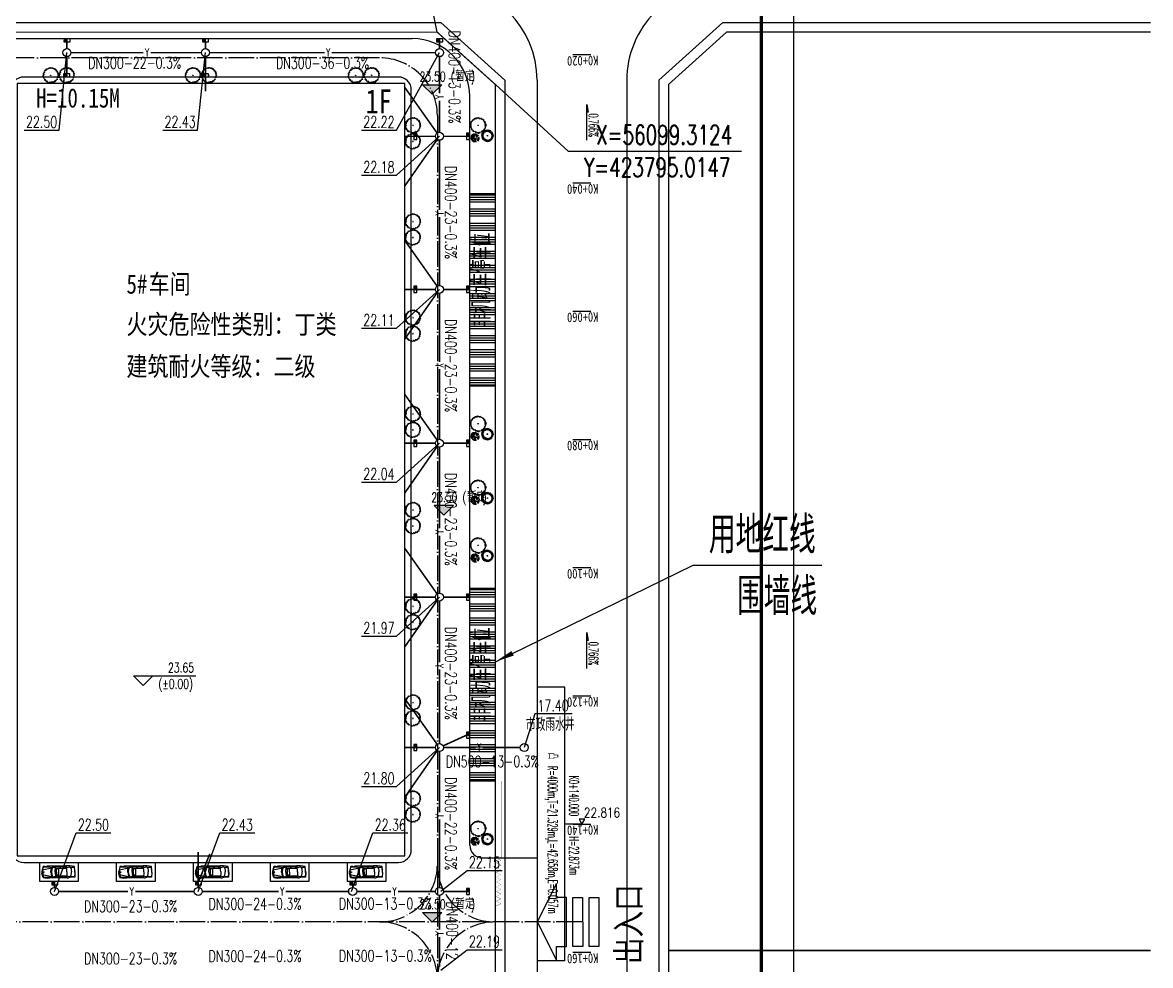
# Model space of a CAD drawing. Header units: millimetres. Extents: x 418304 to 847498, y 48187 to 111456.
# Drawn here: x 423721.2 to 423897.2, y 54937.1 to 55084.1 of the extents above; entities that cross this region are included whole.
import ezdxf

# ---------------------------------------------------------------- set-up
doc = ezdxf.new("R2010")
doc.units = ezdxf.units.MM
doc.header["$LTSCALE"] = 1000
doc.linetypes.add('DASH', pattern=[0.35, 0.25, -0.1])
doc.linetypes.add('DOTE', pattern=[2.42, 2, -0.2, 0.02, -0.2])
for name, color, linetype in [('A绿-1', 82, 'Continuous'), ('DIM_COOR', 3, 'Continuous'), ('DIM_ELEV', 3, 'Continuous'), ('DIM_LEAD', 3, 'Continuous'), ('PIPE-雨水', 4, 'Continuous'), ('PUB_TEXT', 7, 'Continuous'), ('TEXT_雨水', 7, 'Continuous'), ('TK', 4, 'Continuous'), ('TREE', 74, 'Continuous'), ('TWT_TEXT', 7, 'Continuous'), ('TWT_雨水口', 4, 'Continuous'), ('WELL_雨水', 4, 'Continuous'), ('围墙线', 7, 'Continuous'), ('建设布局', 7, 'Continuous'), ('道路', 4, 'Continuous'), ('道路中心线', 1, 'DOTE'), ('道路线', 142, 'Continuous'), ('道路网', 7, 'Continuous'), ('高程设计数据', 7, 'Continuous')]:
    doc.layers.add(name, color=color, linetype=linetype)
doc.styles.add('_TCH_DIM', font='SIMPLEX', dxfattribs={"bigfont": 'GBCBIG'})
doc.styles.add('_TWT_PIPETEXT', font='SIMPLEX', dxfattribs={"width": 0.8, "height": 3.5, "bigfont": 'HZTXT'})
doc.styles.add('HZ', font='rs.shx', dxfattribs={"width": 0.8, "bigfont": 'hztxt.shx'})
doc.styles.add('图框字体', font='', dxfattribs={"width": 0.8})
doc.styles.add('等线体', font='simhei.ttf')
doc.styles.add('黑体', font='simhei.ttf', dxfattribs={"width": 0.8, "height": 3.5})
doc.styles.get('图框字体').set_extended_font_data('NSimSun')
doc.linetypes.add('FENCELINE2', pattern='A,0.25,-0.1,[132,ltypeshp.shx,S=0.1,R=0,X=-0.1,Y=0],-0.1,1', length=1.45)

# ---------------------------------------------------------------- blocks, each defined once
blk = doc.blocks.new('wetrewtewtre')
at = {"layer": '建设布局', "color": 8, "linetype": 'Continuous', "flags": 128}
for points in [[(423897.23, 56107.48), (423831.09, 56107.48), (423822.01, 56099.31), (423822.01, 55964.25), (423897.23, 55964.25)], [(423897.23, 56107.48), (423831.09, 56107.48), (423822.01, 56099.31), (423822.01, 55964.25), (423897.23, 55964.25)], [(423897.23, 55964.25), (423822.01, 55964.25), (423822.01, 55773.77), (423897.23, 55773.77)], [(423897.23, 55964.25), (423822.01, 55964.25), (423822.01, 55773.77), (423897.23, 55773.77)]]:
    blk.add_lwpolyline(points, dxfattribs=at)
at = {"layer": '道路网', "color": 8, "linetype": 'Continuous'}
for p, q in [((423342.15, 56108.98), (423786.51, 56108.98)), ((423342.15, 56108.98), (423786.51, 56108.98)), ((423786.51, 56108.98), (423796.51, 56099.98)), ((423786.51, 56108.98), (423796.51, 56099.98)), ((423820.51, 56099.98), (423830.51, 56108.98)), ((423820.51, 56099.98), (423830.51, 56108.98)), ((423830.51, 56108.98), (423897.23, 56108.98)), ((423830.51, 56108.98), (423897.23, 56108.98))]:
    blk.add_line(p, q, dxfattribs=at)
at = {"layer": '道路网', "color": 8, "linetype": 'Continuous', "lineweight": 30}
for p, q in [((423807.11, 56103.98), (423809.91, 56103.98)), ((423807.11, 56103.98), (423809.91, 56103.98)), ((423807.11, 56083.98), (423809.91, 56083.98)), ((423807.11, 56083.98), (423809.91, 56083.98)), ((423807.11, 56063.98), (423809.91, 56063.98)), ((423807.11, 56063.98), (423809.91, 56063.98)), ((423807.11, 56043.98), (423809.91, 56043.98)), ((423807.11, 56043.98), (423809.91, 56043.98)), ((423807.11, 56023.98), (423809.91, 56023.98)), ((423807.11, 56023.98), (423809.91, 56023.98)), ((423807.11, 56003.98), (423809.91, 56003.98)), ((423807.11, 56003.98), (423809.91, 56003.98)), ((423807.11, 55983.98), (423809.91, 55983.98)), ((423807.11, 55983.98), (423809.91, 55983.98)), ((423807.11, 55963.98), (423809.91, 55963.98)), ((423807.11, 55963.98), (423809.91, 55963.98))]:
    blk.add_line(p, q, dxfattribs=at)
at = {"layer": '道路网', "color": 8, "linetype": 'Continuous', "flags": 128}
for points in [[(423796.51, 56099.98), (423796.51, 55746.27), (423796.52, 55609.27)], [(423796.51, 56099.98), (423796.51, 55746.27), (423796.52, 55609.27)], [(423801.51, 56099.98), (423801.51, 55741.27), (423801.52, 55609.27)], [(423801.51, 56099.98), (423801.51, 55741.27), (423801.52, 55609.27)], [(423815.51, 56099.98), (423815.51, 55741.27), (423815.52, 55609.27)], [(423815.51, 56099.98), (423815.51, 55741.27), (423815.52, 55609.27)], [(423820.51, 56099.98), (423820.51, 55746.27), (423820.52, 55609.27)], [(423820.51, 56099.98), (423820.51, 55746.27), (423820.52, 55609.27)]]:
    blk.add_lwpolyline(points, dxfattribs=at)
at = {"layer": '道路网', "color": 8, "linetype": 'Continuous'}
for centre, start, end in [((423786.51, 56099.98), 0.0001, 90), ((423786.51, 56099.98), 0.0001, 90), ((423830.51, 56099.98), 90, 180.0001), ((423830.51, 56099.98), 90, 180.0001)]:
    blk.add_arc(centre, 15, start, end, dxfattribs=at)
at = {"layer": '道路网', "color": 8, "linetype": 'Continuous', "style": '等线体', "width": 0.8}
for s, p in [('K0+020', (423811.07, 56103.81)), ('K0+020', (423811.07, 56103.81)), ('K0+040', (423811.07, 56083.81)), ('K0+040', (423811.07, 56083.81)), ('K0+060', (423811.07, 56063.81)), ('K0+060', (423811.07, 56063.81)), ('K0+080', (423811.07, 56043.81)), ('K0+080', (423811.07, 56043.81)), ('K0+100', (423811.07, 56023.81)), ('K0+100', (423811.07, 56023.81)), ('K0+120', (423811.07, 56003.81)), ('K0+120', (423811.07, 56003.81)), ('K0+140', (423811.07, 55983.81)), ('K0+140', (423811.07, 55983.81)), ('K0+160', (423811.07, 55963.81)), ('K0+160', (423811.07, 55963.81))]:
    blk.add_text(s, height=1.5, rotation=181.0552, dxfattribs=at).set_placement(p)
blk = doc.blocks.new('dc')
for p, q in [((424933.93, 55036.82), (424930.88, 55042.78)), ((424930.88, 55042.78), (424930.88, 55040.62)), ((424924.28, 55033), (424924.27, 55040.62)), ((424924.27, 55040.62), (424925.8, 55040.62)), ((424925.8, 55040.62), (424925.8, 55033)), ((424926.82, 55033), (424926.81, 55040.62)), ((424926.81, 55040.62), (424928.34, 55040.62)), ((424928.34, 55040.62), (424928.34, 55033)), ((424930.88, 55040.62), (424929.35, 55040.62)), ((424929.35, 55040.62), (424929.36, 55033)), ((424930.89, 55030.84), (424933.93, 55036.82)), ((424925.8, 55033), (424924.28, 55033)), ((424928.34, 55033), (424926.82, 55033)), ((424929.36, 55033), (424930.89, 55033)), ((424930.89, 55033), (424930.89, 55030.84))]:
    blk.add_line(p, q)
blk = doc.blocks.new('A$C469E7AB7')
at = {"const_width": 30}
blk.add_lwpolyline([(375, 3000), (375, 3000)], dxfattribs=at)
at = {"layer": '围墙线', "linetype": 'Continuous'}
for points, const_width in [([(375, 10500), (-375, 10125)], 30), ([(-375, 10125), (375, 9750)], 30), ([(375, 9750), (-375, 9375)], 30), ([(375, 9750), (-375, 9375)], 30), ([(-375, 9375), (375, 9000)], 30), ([(-375, 9375), (375, 9000)], 30), ([(375, 9000), (-375, 8625)], 30), ([(-375, 8625), (375, 8250)], 30), ([(375, 8250), (-375, 7875)], 30), ([(-375, 7875), (375, 7500)], 30), ([(375, 7500), (-375, 7125)], 30), ([(-375, 7125), (375, 6750)], 30), ([(375, 6750), (-375, 6375)], 30), ([(-375, 6375), (375, 6000)], 30), ([(375, 6000), (-375, 5625)], 30), ([(375, 6000), (-375, 5625)], 30), ([(-375, 5625), (375, 5250)], 30), ([(-375, 5625), (375, 5250)], 30), ([(375, 5250), (-375, 4875)], 30), ([(-375, 4875), (375, 4500)], 30), ([(375, 4500), (-375, 4125)], 30), ([(-375, 4125), (375, 3750)], 30), ([(375, 3750), (-375, 3375)], 30), ([(-500, -9000), (500, -9000), (500, 3000), (-500, 3000), (-500, -9000)], 20), ([(-375, 3375), (375, 3000)], 30), ([(-200, 3000), (-200, -9000)], 20), ([(200, -9000), (200, 3000)], 20)]:
    blk.add_lwpolyline(points, dxfattribs=dict(at, const_width=const_width))
blk = doc.blocks.new('004')
at = {"layer": 'A绿-1', "color": 8}
for p, q in [((-1068, 284), (-1052, 317)), ((-942, 226), (-1068, 284)), ((-1060, 128), (-1052, 186)), ((-966, 56), (-1060, 128)), ((-1052, 317), (-911, 278)), ((-1052, 186), (-950, 121)), ((-1052, -69), (-1052, 3)), ((-1052, 3), (-966, -3)), ((-982, 428), (-966, 461)), ((-927, 415), (-982, 428)), ((-966, 461), (-864, 454)), ((-966, -3), (-966, 56)), ((-950, 121), (-942, 226)), ((-942, 369), (-927, 415)), ((-887, 324), (-942, 369)), ((-911, 278), (-887, 324)), ((-872, 605), (-895, 533)), ((-895, 533), (-864, 481)), ((-825, 585), (-872, 605)), ((-864, 454), (-840, 461)), ((-793, 644), (-825, 585)), ((-762, 716), (-809, 677)), ((-809, 677), (-793, 644)), ((-699, 834), (-770, 749)), ((-770, 749), (-723, 742)), ((-723, 651), (-762, 716)), ((-723, 742), (-691, 683)), ((-691, 683), (-723, 651)), ((-691, 762), (-699, 834)), ((-534, 794), (-691, 762)), ((-511, 892), (-605, 840)), ((-605, 840), (-534, 794)), ((-456, 866), (-511, 892)), ((-401, 899), (-456, 866)), ((-354, 971), (-440, 997)), ((-440, 997), (-401, 899)), ((-283, 860), (-354, 971)), ((-276, 925), (-283, 860)), ((-244, 925), (-276, 925)), ((-205, 1023), (-268, 997)), ((-268, 997), (-244, 925)), ((-182, 945), (-205, 1023)), ((-134, 964), (-182, 945)), ((70, 1036), (-9, 1030)), ((-9, 1030), (-9, 991)), ((70, 977), (70, 1036)), ((93, 938), (70, 977)), ((132, 906), (93, 938)), ((179, 1023), (132, 906)), ((250, 1017), (179, 1023)), ((266, 945), (250, 1017)), ((321, 912), (266, 945)), ((360, 945), (321, 977)), ((321, 977), (321, 912)), ((360, 847), (360, 945)), ((399, 814), (360, 847)), ((438, 853), (399, 814)), ((478, 827), (438, 853)), ((525, 879), (478, 827)), ((564, 847), (525, 879)), ((532, 768), (564, 847)), ((572, 703), (532, 768)), ((564, 670), (572, 703)), ((595, 638), (564, 670)), ((658, 664), (595, 638)), ((697, 618), (658, 664)), ((744, 670), (697, 618)), ((783, 605), (744, 670)), ((791, 481), (783, 605)), ((830, 500), (791, 481)), ((807, 409), (870, 487)), ((838, 343), (807, 409)), ((870, 487), (830, 500)), ((932, 363), (838, 343)), ((932, 200), (885, 200)), ((885, 200), (909, 160)), ((925, 101), (901, 69)), ((901, 69), (972, 16)), ((909, 278), (964, 311)), ((932, 232), (909, 278)), ((909, 160), (972, 160)), ((972, 160), (925, 101)), ((964, 311), (932, 363)), ((972, 16), (972, -69)), ((-1044, -154), (-1068, -193)), ((-1068, -193), (-1029, -219)), ((-989, -108), (-1052, -69)), ((-982, -173), (-1044, -154)), ((-1029, -219), (-1005, -166)), ((-1013, -278), (-989, -258)), ((-997, -310), (-1013, -278)), ((-919, -356), (-997, -310)), ((-974, -173), (-989, -108)), ((-989, -258), (-950, -278)), ((-934, -180), (-974, -173)), ((-950, -278), (-927, -251)), ((-942, -526), (-927, -480)), ((-864, -500), (-942, -526)), ((-927, -251), (-934, -180)), ((-927, -480), (-887, -441)), ((-887, -441), (-919, -356)), ((-887, -585), (-840, -533)), ((-848, -644), (-887, -585)), ((-840, -533), (-864, -500)), ((-801, -585), (-848, -644)), ((-762, -618), (-801, -585)), ((-636, -729), (-715, -657)), ((-683, -788), (-636, -729)), ((-629, -853), (-683, -788)), ((-574, -801), (-629, -853)), ((-401, -853), (-574, -801)), ((-425, -944), (-401, -853)), ((-385, -964), (-425, -944)), ((-338, -944), (-385, -964)), ((-299, -944), (-338, -944)), ((-260, -1010), (-299, -944)), ((-229, -912), (-260, -1010)), ((-182, -912), (-229, -912)), ((-189, -1010), (-182, -912)), ((-127, -1023), (-189, -1010)), ((-119, -938), (-127, -1023)), ((-56, -958), (-119, -938)), ((-56, -1010), (-56, -958)), ((-17, -997), (-56, -1010)), ((70, -1016), (-17, -997)), ((109, -925), (70, -951)), ((70, -951), (70, -1016)), ((132, -1023), (109, -925)), ((195, -997), (132, -1023)), ((226, -944), (164, -944)), ((164, -944), (195, -997)), ((250, -984), (226, -944)), ((297, -964), (250, -984)), ((297, -833), (274, -918)), ((274, -918), (297, -964)), ((328, -912), (297, -833)), ((360, -918), (328, -912)), ((383, -892), (360, -918)), ((407, -866), (383, -892)), ((438, -873), (407, -866)), ((423, -886), (438, -873)), ((454, -918), (423, -886)), ((470, -807), (446, -801)), ((446, -801), (485, -853)), ((564, -853), (454, -918)), ((509, -794), (470, -807)), ((485, -853), (548, -833)), ((556, -735), (493, -761)), ((493, -761), (509, -794)), ((548, -833), (564, -853)), ((650, -794), (556, -735)), ((674, -761), (650, -794)), ((705, -637), (666, -683)), ((666, -683), (674, -761)), ((760, -650), (705, -637)), ((783, -618), (760, -650)), ((776, -513), (768, -552)), ((768, -552), (830, -585)), ((799, -448), (776, -513)), ((807, -618), (783, -618)), ((815, -493), (799, -448)), ((830, -585), (807, -618)), ((862, -474), (815, -493)), ((870, -278), (846, -336)), ((846, -336), (885, -435)), ((885, -435), (862, -474)), ((948, -310), (870, -278)), ((972, -69), (901, -95)), ((901, -95), (901, -180)), ((901, -180), (948, -219)), ((948, -219), (972, -271)), ((972, -271), (948, -310))]:
    blk.add_line(p, q, dxfattribs=at)
blk.add_circle((-32, 10), 31.3, dxfattribs=at)
blk = doc.blocks.new('106')
at = {"layer": 'A绿-1', "color": 8}
for p, q in [((-0.446, 0.074), (-0.399, 0.054)), ((-0.309, -0.004), (-0.446, 0.074)), ((-0.426, 0.15), (-0.383, 0.123)), ((-0.305, 0.05), (-0.426, 0.15)), ((-0.393, 0.223), (-0.356, 0.188)), ((-0.292, 0.103), (-0.393, 0.223)), ((-0.348, 0.288), (-0.318, 0.248)), ((-0.269, 0.153), (-0.348, 0.288)), ((-0.293, 0.345), (-0.27, 0.3)), ((-0.238, 0.198), (-0.293, 0.345)), ((-0.228, 0.391), (-0.213, 0.343)), ((-0.2, 0.237), (-0.228, 0.391)), ((-0.157, 0.425), (-0.15, 0.375)), ((-0.156, 0.269), (-0.157, 0.425)), ((-0.107, 0.292), (-0.08, 0.447)), ((-0.08, 0.447), (-0.083, 0.396)), ((-0.054, 0.307), (-0.001, 0.455)), ((-0.001, 0.455), (-0.013, 0.405)), ((0, 0.312), (0.078, 0.449)), ((0.054, 0.308), (0.154, 0.429)), ((0.078, 0.449), (0.058, 0.402)), ((0.107, 0.295), (0.227, 0.396)), ((0.154, 0.429), (0.127, 0.386)), ((0.157, 0.272), (0.292, 0.351)), ((0.227, 0.396), (0.193, 0.359)), ((0.202, 0.242), (0.349, 0.296)), ((0.241, 0.203), (0.395, 0.231)), ((0.292, 0.351), (0.252, 0.321)), ((0.273, 0.159), (0.43, 0.16)), ((0.297, 0.11), (0.451, 0.084)), ((0.349, 0.296), (0.304, 0.273)), ((0.311, 0.057), (0.459, 0.005)), ((0.317, 0.003), (0.453, -0.075)), ((0.395, 0.231), (0.347, 0.216)), ((0.43, 0.16), (0.38, 0.153)), ((0.451, 0.084), (0.401, 0.086)), ((0.459, 0.005), (0.41, 0.016)), ((-0.452, -0.006), (-0.402, -0.017)), ((-0.304, -0.058), (-0.452, -0.006)), ((-0.444, -0.085), (-0.393, -0.087)), ((-0.289, -0.111), (-0.444, -0.085)), ((-0.422, -0.161), (-0.372, -0.154)), ((-0.266, -0.16), (-0.422, -0.161)), ((-0.234, -0.204), (-0.388, -0.232)), ((-0.388, -0.232), (-0.34, -0.217)), ((-0.195, -0.243), (-0.342, -0.297)), ((-0.342, -0.297), (-0.297, -0.274)), ((-0.15, -0.273), (-0.285, -0.352)), ((-0.285, -0.352), (-0.245, -0.322)), ((-0.1, -0.296), (-0.22, -0.397)), ((-0.22, -0.397), (-0.185, -0.36)), ((-0.047, -0.309), (-0.147, -0.43)), ((-0.147, -0.43), (-0.12, -0.387)), ((0.007, -0.313), (-0.07, -0.45)), ((-0.07, -0.45), (-0.051, -0.403)), ((0.061, -0.308), (0.009, -0.456)), ((0.009, -0.456), (0.02, -0.406)), ((0.114, -0.293), (0.088, -0.448)), ((0.088, -0.448), (0.09, -0.397)), ((0.164, -0.426), (0.158, -0.376)), ((0.163, -0.27), (0.164, -0.426)), ((0.207, -0.238), (0.236, -0.392)), ((0.236, -0.392), (0.221, -0.344)), ((0.246, -0.199), (0.3, -0.346)), ((0.276, -0.154), (0.356, -0.289)), ((0.3, -0.346), (0.277, -0.301)), ((0.299, -0.104), (0.4, -0.224)), ((0.312, -0.051), (0.433, -0.151)), ((0.356, -0.289), (0.325, -0.249)), ((0.4, -0.224), (0.363, -0.189)), ((0.433, -0.151), (0.391, -0.124)), ((0.453, -0.075), (0.406, -0.055))]:
    blk.add_line(p, q, dxfattribs=at)
blk.add_circle((0, 0), 0.0254, dxfattribs=at)
blk = doc.blocks.new('A$C3C3C514D')
at = {"color": 8}
for p, q in [((985, 2274), (0, 2152)), ((510, 2000), (1, 2202)), ((1376, 2264), (3, 2272)), ((1065, 1996), (5, 2012)), ((439, 1909), (9, 1960)), ((1448, 2052), (10, 2362)), ((774, 2001), (13, 1915)), ((2135, 2150), (22, 1847)), ((2135, 2150), (33, 2466)), ((658, 1927), (45, 1758)), ((533, 2271), (50, 2633)), ((51, 1686), (1027, 1810)), ((1836, 2067), (97, 1514)), ((539, 1655), (143, 1412)), ((1751, 1563), (187, 1276)), ((754, 3022), (194, 3045)), ((546, 1182), (227, 1190)), ((1385, 1488), (279, 1092)), ((314, 3273), (754, 3022)), ((1531, 1264), (321, 1022)), ((918, 1321), (379, 933)), ((1605, 3000), (469, 3494)), ((1951, 1835), (483, 794)), ((1027, 1810), (539, 1655)), ((539, 1655), (539, 1655)), ((2072, 2430), (549, 3589)), ((1302, 1353), (558, 706)), ((1440, 1141), (558, 706)), ((973, 832), (600, 662)), ((1327, 3257), (603, 3647)), ((847, 3366), (661, 3703)), ((1178, 1009), (672, 590)), ((1152, 750), (691, 573)), ((900, 3478), (708, 3738)), ((1353, 1023), (748, 521)), ((1605, 3000), (751, 3787)), ((1404, 827), (806, 473)), ((984, 3455), (812, 3811)), ((1075, 3468), (865, 3847)), ((1951, 1835), (898, 404)), ((1238, 716), (947, 369)), ((1327, 3257), (975, 3955)), ((2179, 2417), (975, 3955)), ((1258, 561), (1009, 329)), ((1871, 1681), (1102, 274)), ((1474, 3317), (1125, 4045)), ((1340, 3596), (1210, 4088)), ((1384, 524), (1212, 216)), ((1477, 961), (1309, 172)), ((1942, 612), (1418, 129)), ((1751, 3803), (1478, 4197)), ((2147, 905), (1570, 80)), ((2296, 2298), (1605, 3000)), ((1919, 3296), (1620, 4239)), ((2209, 1495), (1767, 35)), ((2115, 529), (1808, 28)), ((1826, 4286), (1919, 3296)), ((2013, 694), (1897, 15)), ((2216, 1566), (2051, 2)), ((2220, 538), (2146, 0)), ((2176, 1176), (2243, 2)), ((2490, 2732), (3940, 3353)), ((2490, 2732), (4010, 3243)), ((2674, 953), (3081, 210)), ((2775, 3382), (3114, 4079)), ((2775, 3382), (3301, 3974)), ((2790, 723), (2896, 122)), ((2861, 1371), (3697, 653)), ((2938, 2122), (4093, 1221)), ((3070, 2927), (4073, 3126)), ((3120, 1141), (3574, 536)), ((3125, 1964), (4195, 1522)), ((3135, 3755), (3501, 3831)), ((3589, 3756), (3285, 3427)), ((3285, 3427), (3744, 3603)), ((3516, 2534), (4262, 2582)), ((3556, 2540), (4283, 2465)), ((3564, 3199), (3831, 3501)), ((3688, 3053), (4142, 2976)), ((3824, 1674), (4261, 1716)), ((4209, 1516), (3824, 1674))]:
    blk.add_line(p, q, dxfattribs=at)
blk = doc.blocks.new('$TwtSys$00000424')
for p, q in [((-500, 250), (500, 250)), ((-500, -250), (-500, 250)), ((0, -250), (0, 250)), ((500, 250), (500, -250)), ((500, -250), (-500, -250))]:
    blk.add_line(p, q)
blk.add_solid([(0, 250), (500, 250), (0, -250), (500, -250)])
blk = doc.blocks.new('GeYuanFrame_43460816', base_point=(11.55, 13.52))
at = {"layer": 'TK'}
blk.add_lwpolyline([(11.55, 854.52), (1497.55, 854.52), (1497.55, 13.52), (11.55, 13.52)], close=True, dxfattribs=at)
at = {"layer": 'TK', "const_width": 1}
blk.add_lwpolyline([(1487.55, 844.52), (1487.55, 23.52), (36.55, 23.52), (36.55, 844.52)], close=True, dxfattribs=at)
blk = doc.blocks.new('$plan$00001328')
at = {"layer": '道路线', "color": 8}
for p, q in [((-2279, 116), (-2219, 807)), ((-2254, 116), (-2194, 806)), ((-2219, 807), (-1493, 889)), ((-1551, 693), (-2199, 695)), ((-1707, 230), (-1717, -16)), ((-1667, 459), (-1707, 230)), ((-1551, 693), (-1667, 459)), ((-1508, 707), (-1562, 671)), ((-1493, 889), (-1285, 919)), ((-979, 619), (-1374, 729)), ((-1053, 923), (-878, 906)), ((-1023, 812), (1078, 831)), ((-582, 620), (-1023, 812)), ((-1019, -34), (-1015, 284)), ((-1015, 284), (-979, 619)), ((626, 562), (-988, 538)), ((-878, 906), (1645, 899)), ((6, 627), (-582, 620)), ((-21, 822), (6, 627)), ((116, 823), (74, 627)), ((623, 633), (74, 627)), ((223, 404), (223, -456)), ((586, 444), (263, 444)), ((1224, 895), (623, 633)), ((1249, 767), (626, 562)), ((626, -456), (626, 404)), ((810, 258), (722, 594)), ((822, -38), (810, 258)), ((1370, 583), (1207, 751)), ((2643, 745), (1249, 767)), ((2844, 342), (1302, 653)), ((1448, 334), (1370, 583)), ((1469, -41), (1448, 334)), ((1645, 899), (2034, 915)), ((2034, 915), (2086, 904)), ((2427, 855), (2086, 904)), ((2367, 864), (2369, 870)), ((2369, 870), (2650, 842)), ((2604, 806), (2427, 855)), ((2787, 351), (2640, 772)), ((2720, 782), (2894, 148)), ((2762, 16), (2740, 362)), ((2816, 347), (2866, 112)), ((-2279, -163), (-2219, -855)), ((-2254, -163), (-2194, -854)), ((-2219, -855), (-1493, -937)), ((-1551, -741), (-2199, -743)), ((-1706, -277), (-1717, -32)), ((-1667, -507), (-1707, -277)), ((-1551, -741), (-1667, -507)), ((-1508, -755), (-1562, -719)), ((-1493, -937), (-1285, -966)), ((-1374, -776), (-1374, -777)), ((-979, -667), (-1371, -776)), ((-1053, -971), (-878, -954)), ((-582, -668), (-1023, -860)), ((-1023, -860), (1078, -879)), ((-1019, -14), (-1015, -332)), ((-1015, -332), (-979, -667)), ((626, -610), (-988, -585)), ((-878, -954), (1645, -947)), ((8, -674), (-582, -668)), ((-17, -869), (8, -674)), ((623, -681), (73, -675)), ((111, -870), (73, -675)), ((263, -496), (586, -496)), ((1224, -943), (623, -681)), ((1249, -815), (626, -610)), ((810, -306), (722, -641)), ((822, -10), (810, -306)), ((1370, -631), (1207, -799)), ((2643, -793), (1249, -815)), ((2844, -390), (1302, -701)), ((1448, -382), (1370, -630)), ((1469, -7), (1448, -382)), ((1645, -947), (2034, -963)), ((2034, -963), (2086, -952)), ((2427, -903), (2086, -952)), ((2367, -911), (2369, -918)), ((2369, -918), (2650, -889)), ((2604, -854), (2427, -903)), ((2787, -399), (2640, -820)), ((2720, -830), (2894, -195)), ((2762, -64), (2740, -410)), ((2816, -395), (2866, -160))]:
    blk.add_line(p, q, dxfattribs=at)
blk.add_circle((2608, -21), 62.7, dxfattribs=at)
for centre, radius, start, end in [((-665, -24), 1620, 175.05924, 184.94076), ((-640, -24), 1620, 175.05924, 184.94076), ((-1418, 573), 162, 74.46936, 123.73593), ((-1148, -44), 972, 84.37428, 98.07159), ((263, 404), 40, 90, 180), ((586, 404), 40, 0, 90), ((-191, -40), 1591, 331.45596, 29.52266), ((2589, 754), 54, 19.21062, 74.51383), ((2642, 761), 81, 15.33853, 84.1898), ((2115, -24), 648, 356.47351, 3.52649), ((2233, -24), 648, 347.90524, 12.09476), ((2269, -24), 648, 344.66147, 15.33853), ((-1418, -621), 162, 236.26405, 286.81983), ((-1148, -4), 972, 261.92841, 275.62572), ((263, -456), 40, 180, 270), ((586, -456), 40, 270, 0), ((2589, -802), 54, 285.48617, 340.78938), ((2642, -809), 81, 275.8102, 344.66147)]:
    blk.add_arc(centre, radius, start, end, dxfattribs=at)
blk = doc.blocks.new('$TwtSys$00000187')
blk.add_circle((0, 0, 0), 0.5)

msp = doc.modelspace()

# ---------------------------------------------------------------- hatches: boundary and pattern name
h = msp.add_hatch()
h.set_pattern_fill('ANSI34', color=251, scale=0.2304, angle=315, style=0)
h.set_pattern_definition([(0, (0, -963.3001), (4e-16, 2.19456), []), (0, (0.3658, -963.6659), (4e-16, 2.19456), []), (0, (0.7315, -964.0316), (4e-16, 2.19456), []), (0, (1.0973, -964.3974), (4e-16, 2.19456), [])])
h.paths.add_polyline_path([(423795.015, 55057.392), (423791.015, 55057.392), (423791.015, 55027.392), (423795.015, 55027.392)])
h.paths.add_polyline_path([(423795.176, 55036.218), (423795.176, 55052.047), (423790.868, 55052.047), (423790.868, 55036.218)], flags=9)
h = msp.add_hatch()
h.set_pattern_fill('ANSI34', color=251, scale=0.2304, angle=315, style=0)
h.set_pattern_definition([(0, (0, -1024.8721), (4e-16, 2.19456), []), (0, (0.3658, -1025.2379), (4e-16, 2.19456), []), (0, (0.7315, -1025.6036), (4e-16, 2.19456), []), (0, (1.0973, -1025.9694), (4e-16, 2.19456), [])])
h.paths.add_polyline_path([(423795.015, 54995.82), (423791.015, 54995.82), (423791.015, 54965.82), (423795.015, 54965.82)])
h.paths.add_polyline_path([(423795.176, 54974.646), (423795.176, 54990.475), (423790.868, 54990.475), (423790.868, 54974.646)], flags=9)
at = {"layer": 'DIM_ELEV'}
for points in [[(423785.128, 55072.916), (423783.628, 55074.416), (423786.628, 55074.416)], [(423786.955, 55007.295), (423788.455, 55008.795), (423785.455, 55008.795)], [(423785.128, 54943.808), (423783.628, 54945.308), (423786.628, 54945.308)]]:
    msp.add_hatch(color=256, dxfattribs=at).paths.add_polyline_path(points)

# ---------------------------------------------------------------- linework, layer by layer
at = {"color": 1, "linetype": 'DASH', "ltscale": 0.02, "const_width": 0.2}
msp.add_lwpolyline([(423795.015, 54688.265), (423431.612, 54688.3), (423431.612, 54828.233), (423600.93, 54828.233), (423600.93, 55082.608), (423785.939, 55082.608), (423795.015, 55074.44), (423795.015, 54688.265)], dxfattribs=at)
at = {"linetype": 'FENCELINE2', "ltscale": 0.005, "const_width": 0.1}
msp.add_lwpolyline([(423795.015, 54688.265), (423431.612, 54688.3), (423431.612, 54828.233), (423600.93, 54828.233), (423600.93, 55082.608), (423785.939, 55082.608), (423795.015, 55074.44), (423795.015, 54953.82)], dxfattribs=at)
msp.add_lwpolyline([(423780.89, 55074.608), (423720.41, 55074.608), (423720.41, 54954.128), (423780.89, 54954.128)], close=True)
at = {"layer": 'DIM_COOR', "color": 3}
for p, q in [((423785.939, 55082.608), (423781.185, 55106.318)), ((423795.015, 55074.44), (423806.358, 55064.064)), ((423806.358, 55064.064), (423833.418, 55064.064))]:
    msp.add_line(p, q, dxfattribs=at)
at = {"layer": 'DIM_ELEV'}
for p, q in [((423785.128, 55072.916), (423783.628, 55074.416)), ((423783.628, 55074.416), (423786.628, 55074.416)), ((423785.128, 55072.916), (423786.628, 55074.416)), ((423786.955, 55007.295), (423785.455, 55008.795)), ((423788.455, 55008.795), (423785.455, 55008.795)), ((423786.955, 55007.295), (423788.455, 55008.795)), ((423740.052, 54980.728), (423738.552, 54982.228)), ((423738.552, 54982.228), (423748.279, 54982.228)), ((423740.052, 54980.728), (423741.552, 54982.228)), ((423785.128, 54943.808), (423783.628, 54945.308)), ((423783.628, 54945.308), (423786.628, 54945.308)), ((423785.128, 54943.808), (423786.628, 54945.308))]:
    msp.add_line(p, q, dxfattribs=at)
at = {"layer": 'DIM_LEAD'}
for p, q in [((423795.015, 54984.422), (423825.862, 54999.508)), ((423825.862, 54999.508), (423845.954, 54999.508))]:
    msp.add_line(p, q, dxfattribs=at)
msp.add_lwpolyline([(423795.015, 54984.422, 0, 0.8, 0), (423797.71, 54985.74, 0, 0, 0)], format="xyseb", dxfattribs=at)
at = {"layer": 'PIPE-雨水', "linetype": 'Continuous', "ltscale": 0.005, "const_width": 0.25}
for points in [[(423728.15, 55080.041), (423728.15, 55081.08)], [(423749.76, 55080.041), (423749.76, 55081.08)], [(423786.301, 55080.041), (423786.301, 55081.08)], [(423728.15, 55076.108), (423728.15, 55078.791)], [(423728.775, 55079.416), (423740.098, 55079.416)], [(423741.208, 55079.416), (423749.135, 55079.416)], [(423749.76, 55078.791), (423749.76, 55073.358)], [(423750.385, 55079.416), (423768.365, 55079.416)], [(423769.475, 55079.416), (423785.676, 55079.416)], [(423786.301, 55078.791), (423786.301, 55073.058)], [(423785.913, 55066.878), (423780.89, 55073.968)], [(423786.301, 55071.949), (423786.301, 55066.993)], [(423785.65, 55066.368), (423780.89, 55066.368)], [(423786.9, 55066.368), (423790.504, 55066.368)], [(423785.917, 55065.856), (423780.89, 55058.643)], [(423786.275, 55065.743), (423786.275, 55054.893)], [(423786.275, 55053.784), (423786.275, 55043.118)], [(423785.913, 55043.003), (423780.89, 55050.093)], [(423785.65, 55042.493), (423780.89, 55042.493)], [(423785.917, 55041.981), (423780.89, 55034.768)], [(423786.275, 55041.868), (423786.275, 55031.172)], [(423786.9, 55042.493), (423790.504, 55042.493)], [(423786.275, 55030.063), (423786.275, 55019.119)], [(423785.913, 55019.004), (423780.89, 55026.093)], [(423785.65, 55018.494), (423780.89, 55018.494)], [(423785.917, 55017.981), (423780.89, 55010.768)], [(423786.275, 55017.869), (423786.275, 55005.21)], [(423786.9, 55018.494), (423790.504, 55018.494)], [(423786.275, 55004.101), (423786.275, 54995.118)], [(423785.913, 54995.003), (423780.89, 55002.093)], [(423785.65, 54994.493), (423780.89, 54994.493)], [(423786.9, 54994.493), (423790.504, 54994.493)], [(423785.917, 54993.981), (423780.89, 54986.768)], [(423786.275, 54993.868), (423786.275, 54984.322)], [(423786.275, 54983.213), (423786.275, 54971.668)], [(423785.913, 54971.553), (423780.89, 54978.643)], [(423786.844, 54971.302), (423790.504, 54972.963)], [(423785.65, 54971.043), (423780.89, 54971.043)], [(423785.917, 54970.531), (423780.89, 54963.318)], [(423786.275, 54970.418), (423786.275, 54960.928)], [(423786.9, 54971.043), (423791.93, 54971.043)], [(423793.039, 54971.043), (423798.89, 54971.043)], [(423786.275, 54959.818), (423786.275, 54949.223)], [(423748.65, 54950.129), (423748.65, 54954.749)], [(423748.689, 54950.128), (423750.45, 54954.453)], [(423726.211, 54949.223), (423726.211, 54949.649)], [(423726.836, 54948.598), (423737.705, 54948.598)], [(423738.814, 54948.598), (423748.025, 54948.598)], [(423748.65, 54949.223), (423748.65, 54949.649)], [(423749.275, 54948.598), (423761.187, 54948.598)], [(423762.296, 54948.598), (423772.117, 54948.598)], [(423772.742, 54949.223), (423772.742, 54949.649)], [(423773.367, 54948.598), (423778.698, 54948.598)], [(423779.808, 54948.598), (423785.65, 54948.598)], [(423786.9, 54948.598), (423790.504, 54948.598)], [(423786.275, 54947.973), (423786.275, 54942.612)], [(423786.275, 54941.503), (423786.275, 54936.886)]]:
    msp.add_lwpolyline(points, dxfattribs=at)
at = {"layer": 'TWT_TEXT', "color": 4}
for p, q in [((423726.94, 55067.347), (423728.15, 55079.416)), ((423748.551, 55067.347), (423749.76, 55079.416)), ((423779.577, 55067.347), (423786.301, 55079.416)), ((423721.494, 55067.347), (423726.94, 55067.347)), ((423743.105, 55067.347), (423748.551, 55067.347)), ((423774.131, 55067.347), (423779.577, 55067.347)), ((423779.577, 55060.305), (423786.275, 55066.368)), ((423774.131, 55060.305), (423779.577, 55060.305)), ((423779.577, 55036.43), (423786.275, 55042.493)), ((423774.131, 55036.43), (423779.577, 55036.43)), ((423779.577, 55012.43), (423786.275, 55018.494)), ((423774.131, 55012.43), (423779.577, 55012.43)), ((423779.577, 54988.43), (423786.275, 54994.493)), ((423774.131, 54988.43), (423779.577, 54988.43)), ((423801.147, 54976.283), (423799.513, 54971.045, 0.078)), ((423806.972, 54976.283), (423801.147, 54976.283)), ((423779.577, 54964.98), (423786.275, 54971.043)), ((423774.131, 54964.98), (423779.577, 54964.98)), ((423726.211, 54948.598), (423729.578, 54957.719)), ((423729.578, 54957.719), (423735.024, 54957.719)), ((423748.65, 54948.598), (423752.016, 54957.719)), ((423752.016, 54957.719), (423757.462, 54957.719)), ((423772.538, 54948.598), (423775.904, 54957.719)), ((423775.904, 54957.719), (423781.35, 54957.719)), ((423786.518, 54948.641), (423790.599, 54951.847)), ((423790.599, 54951.847), (423796.045, 54951.847)), ((423786.518, 54936.304), (423790.599, 54939.509)), ((423790.599, 54939.509), (423796.045, 54939.509))]:
    msp.add_line(p, q, dxfattribs=at)
at = {"layer": '道路', "color": 8}
for p, q in [((423600.93, 55081.608), (423782.015, 55081.608)), ((423791.015, 54955.82), (423791.015, 55072.608)), ((423795.015, 55057.392), (423791.015, 55057.392)), ((423795.015, 55027.392), (423791.015, 55027.392)), ((423795.015, 54995.82), (423791.015, 54995.82)), ((423795.015, 54965.82), (423791.015, 54965.82)), ((423793.015, 54953.82), (423801.515, 54953.82))]:
    msp.add_line(p, q, dxfattribs=at)
msp.add_lwpolyline([(423779.89, 55075.608), (423721.41, 55075.608, 0.4142136), (423719.41, 55073.608), (423719.41, 54955.128, 0.4142136), (423721.41, 54953.128), (423779.89, 54953.128, 0.4142136), (423781.89, 54955.128), (423781.89, 55073.608, 0.4142136)], format="xyb", close=True, dxfattribs=at)
for centre, radius, start, end in [((423782.015, 55072.608), 9, 0, 90), ((423793.015, 54955.82), 2, 180, 270)]:
    msp.add_arc(centre, radius, start, end, dxfattribs=at)
at = {"layer": '道路中心线', "color": 8, "linetype": 'DOTE', "ltscale": 0.002}
for p, q in [((423776.952, 55078.608), (423615.43, 55078.608)), ((423785.952, 55069.608), (423785.952, 54836.196)), ((423808.515, 54943.837), (423711.41, 54943.837))]:
    msp.add_line(p, q, dxfattribs=at)
for centre, start, end in [((423776.952, 55069.608), 0, 90), ((423776.952, 54952.837), 270, 0), ((423794.952, 54952.837), 180, 270), ((423776.952, 54934.837), 0, 90), ((423794.952, 54934.837), 90, 180)]:
    msp.add_arc(centre, 9, start, end, dxfattribs=at)
at = {"layer": '道路线', "color": 8}
for points in [[(423723.91, 54950.128), (423723.91, 54953.128), (423729.91, 54953.128), (423729.91, 54950.128)], [(423735.91, 54950.128), (423735.91, 54953.128), (423741.91, 54953.128), (423741.91, 54950.128)], [(423747.91, 54950.128), (423747.91, 54953.128), (423753.91, 54953.128), (423753.91, 54950.128)], [(423759.91, 54950.128), (423759.91, 54953.128), (423765.91, 54953.128), (423765.91, 54950.128)], [(423771.91, 54950.128), (423771.91, 54953.128), (423777.91, 54953.128), (423777.91, 54950.128)]]:
    msp.add_lwpolyline(points, close=True, dxfattribs=at)
at = {"layer": '高程设计数据', "color": 1, "linetype": 'Continuous'}
for p, q in [((423805.865, 54980.437), (423801.515, 54980.437)), ((423805.865, 54980.437), (423801.515, 54980.437)), ((423805.865, 54937.779), (423805.865, 54980.437)), ((423805.865, 54937.779), (423805.865, 54980.437)), ((423808.515, 54959.108), (423805.865, 54959.108)), ((423808.515, 54959.108), (423805.865, 54959.108)), ((423805.865, 54937.779), (423801.515, 54937.779)), ((423805.865, 54937.779), (423801.515, 54937.779))]:
    msp.add_line(p, q, dxfattribs=at)
at = {"layer": '高程设计数据', "color": 4, "linetype": 'Continuous', "flags": 128}
for points in [[(423809.262, 55065.779), (423809.257, 55071.352), (423809.481, 55070.136), (423809.258, 55070.135)], [(423809.262, 55065.779), (423809.257, 55071.352), (423809.481, 55070.136), (423809.258, 55070.135)], [(423809.262, 54983.388), (423809.257, 54988.961), (423809.481, 54987.744), (423809.258, 54987.744)], [(423809.262, 54983.388), (423809.257, 54988.961), (423809.481, 54987.744), (423809.258, 54987.744)]]:
    msp.add_lwpolyline(points, dxfattribs=at)
at = {"layer": '高程设计数据', "color": 1, "linetype": 'Continuous', "flags": 128}
msp.add_lwpolyline([(423808.515, 54959.108), (423808.957, 54959.874), (423808.073, 54959.874)], close=True, dxfattribs=at)
msp.add_lwpolyline([(423808.515, 54959.108), (423808.957, 54959.874), (423808.073, 54959.874)], close=True, dxfattribs=at)

# ---------------------------------------------------------------- block references
for name, p, xscale, yscale, zscale, rotation in [('GeYuanFrame_43460816', (423421.008, 55229.932), 0.5, 0.5, 0.5, 270), ('A$C469E7AB7', (423795.515, 54956.82), 0.001, 0.001, 0.001, 180)]:
    msp.add_blockref(name, p, dxfattribs=dict(xscale=xscale, yscale=yscale, zscale=zscale, rotation=rotation))
msp.add_blockref('wetrewtewtre', (0, -1024.872))
at = {"rotation": 180}
msp.add_blockref('dc', (848735.445, 109980.652), dxfattribs=at)
at = {"layer": 'A绿-1'}
for name, p, xscale, yscale, zscale, rotation in [('004', (423725.614, 55075.924), 0.001167051214724779, 0.00116705121472478, -0.00116705121472478, 110.3603193262186), ('004', (423728.092, 55075.938), 0.001167051214724779, 0.00116705121472478, -0.00116705121472478, 110.3603193262186), ('004', (423747.799, 55075.924), 0.001167051214724779, 0.00116705121472478, -0.00116705121472478, 110.3603193262186), ('004', (423750.278, 55075.938), 0.001167051214724779, 0.00116705121472478, -0.00116705121472478, 110.3603193262186), ('004', (423773.21, 55075.924), 0.001167051214724779, 0.00116705121472478, -0.00116705121472478, 110.3603193262186), ('004', (423775.688, 55075.938), 0.001167051214724779, 0.00116705121472478, -0.00116705121472478, 110.3603193262186), ('004', (423782.182, 55068.061), -0.001167051214724779, 0.00116705121472478, -0.00116705121472478, 159.6396806737815), ('004', (423792.277, 55068.077), 0.00116705121472478, 0.00116705121472478, -0.00116705121472478, 196.4296013010655), ('004', (423782.168, 55065.582), -0.001167051214724779, 0.00116705121472478, -0.00116705121472478, 159.6396806737815), ('106', (423793.768, 55066.463), 2.039962694467977, 2.039962694607675, 2.039962694502081, 264.9820240038009), ('004', (423782.182, 55053.061), -0.001167051214724779, 0.00116705121472478, -0.00116705121472478, 159.6396806737815), ('004', (423782.168, 55050.582), -0.001167051214724779, 0.00116705121472478, -0.00116705121472478, 159.6396806737815), ('004', (423782.182, 55038.061), -0.001167051214724779, 0.00116705121472478, -0.00116705121472478, 159.6396806737815), ('004', (423782.168, 55035.582), -0.001167051214724779, 0.00116705121472478, -0.00116705121472478, 159.6396806737815), ('004', (423782.182, 55023.061), -0.001167051214724779, 0.00116705121472478, -0.00116705121472478, 159.6396806737815), ('004', (423792.277, 55021.534), 0.00116705121472478, 0.00116705121472478, -0.00116705121472478, 196.4296013010655), ('004', (423782.168, 55020.582), -0.001167051214724779, 0.00116705121472478, -0.00116705121472478, 159.6396806737815), ('106', (423793.768, 55019.92), 2.039962694467977, 2.039962694607675, 2.039962694502081, 264.9820240038009), ('004', (423792.277, 55011.561), 0.00116705121472478, 0.00116705121472478, -0.00116705121472478, 196.4296013010655), ('106', (423793.768, 55009.947), 2.039962694467977, 2.039962694607675, 2.039962694502081, 264.9820240038009), ('004', (423782.182, 55008.061), -0.001167051214724779, 0.00116705121472478, -0.00116705121472478, 159.6396806737815), ('004', (423782.168, 55005.582), -0.001167051214724779, 0.00116705121472478, -0.00116705121472478, 159.6396806737815), ('004', (423792.277, 55002.562), 0.00116705121472478, 0.00116705121472478, -0.00116705121472478, 196.4296013010655), ('106', (423793.768, 55000.948), 2.039962694467977, 2.039962694607675, 2.039962694502081, 264.9820240038009), ('004', (423782.182, 54993.061), -0.001167051214724779, 0.00116705121472478, -0.00116705121472478, 159.6396806737815), ('004', (423782.168, 54990.582), -0.001167051214724779, 0.00116705121472478, -0.00116705121472478, 159.6396806737815), ('004', (423782.182, 54978.061), -0.001167051214724779, 0.00116705121472478, -0.00116705121472478, 159.6396806737815), ('004', (423782.168, 54975.582), -0.001167051214724779, 0.00116705121472478, -0.00116705121472478, 159.6396806737815), ('004', (423782.182, 54963.061), -0.001167051214724779, 0.00116705121472478, -0.00116705121472478, 159.6396806737815), ('004', (423782.168, 54960.582), -0.001167051214724779, 0.00116705121472478, -0.00116705121472478, 159.6396806737815), ('004', (423792.277, 54958.38), 0.00116705121472478, 0.00116705121472478, -0.00116705121472478, 196.4296013010655), ('106', (423793.768, 54956.766), 2.039962694467977, 2.039962694607675, 2.039962694502081, 264.9820240038009)]:
    msp.add_blockref(name, p, dxfattribs=dict(at, xscale=xscale, yscale=yscale, zscale=zscale, rotation=rotation))
at = {"layer": 'TREE', "extrusion": (0, 0, -1), "xscale": 0.0003134301259033954, "yscale": 0.0003134301259033954, "zscale": 0.0003134301259033955, "rotation": 158.3064505472057}
for p in [(-423790.974, 55066.483), (-423790.974, 55019.94), (-423790.974, 55009.967), (-423790.974, 55000.968), (-423790.974, 54956.787)]:
    msp.add_blockref('A$C3C3C514D', p, dxfattribs=at)
at = {"layer": 'TWT_雨水口', "xscale": -0.0009600000000000009, "yscale": 0.0009600000000000007, "zscale": 0.0009600000000000007}
for p, rotation in [((423728.173, 55081.32), 359.9869076489578), ((423749.783, 55081.32), 359.9869076489578), ((423786.324, 55081.32), 359.9869076489578), ((423728.117, 55075.876), 359.9869076489578), ((423749.755, 55075.876), 359.9869076489578), ((423782.499, 55066.368), 269.9869076489578), ((423790.744, 55066.368), 269.9869076489578), ((423782.499, 55042.493), 269.9869076489578), ((423790.744, 55042.493), 269.9869076489578), ((423782.499, 55018.494), 269.9869076489578), ((423790.744, 55018.494), 269.9869076489578), ((423782.499, 54994.493), 269.9869076489578), ((423790.744, 54994.493), 269.9869076489578), ((423790.744, 54972.963), 269.9869076489578), ((423782.499, 54971.043), 269.9869076489578), ((423726.251, 54949.889), 359.9869076489578), ((423748.689, 54949.889), 359.9869076489578), ((423772.781, 54949.889), 359.9869076489578), ((423790.744, 54948.598), 269.9869076489578)]:
    msp.add_blockref('$TwtSys$00000424', p, dxfattribs=dict(at, rotation=rotation))
at = {"layer": 'WELL_雨水', "xscale": 1.25, "yscale": 1.25, "zscale": 1.25, "rotation": 2.853456578302296e-08}
for p in [(423728.15, 55079.416), (423749.76, 55079.416), (423786.301, 55079.416), (423786.275, 55066.368), (423786.275, 55042.493), (423786.275, 55018.494), (423786.275, 54994.493), (423786.275, 54971.043), (423799.515, 54971.043), (423726.211, 54948.598), (423748.65, 54948.598), (423772.742, 54948.598), (423786.275, 54948.598)]:
    msp.add_blockref('$TwtSys$00000187', p, dxfattribs=at)
at = {"layer": '道路线', "color": 8, "xscale": 0.001000000000000012, "zscale": 0.0009999999999999998, "rotation": 180.8481084632053}
for p, yscale in [((423727.128, 54951.614), 0.001000000000000011), ((423739.128, 54951.614), 0.001000000000000012), ((423751.128, 54951.614), 0.001000000000000012), ((423763.128, 54951.614), 0.001000000000000012), ((423775.128, 54951.614), 0.001000000000000012)]:
    msp.add_blockref('$plan$00001328', p, dxfattribs=dict(at, yscale=yscale))

# ---------------------------------------------------------------- texts
at = {"layer": 'PUB_TEXT'}
for s, height, style, width, p in [('23.50', 1.4875, '_TCH_DIM', 0.705882, (423783.193, 55074.941)), ('(', 1.488, '_TCH_DIM', 0.705882, (423788.043, 55074.941)), (')', 1.488, '_TCH_DIM', 0.705882, (423791.2, 55074.941)), ('H=10.15M', 3.0042, '黑体', 0.8, (423723.327, 55070.854)), ('1F', 3.7553, '黑体', 0.8, (423774.754, 55069.949)), ('X=56099.3124', 2.975, '_TCH_DIM', 0.705882, (423810.718, 55065.114)), ('Y=423795.0147', 2.975, '_TCH_DIM', 0.705882, (423808.818, 55060.039)), ('5#', 3.0042, '黑体', 0.8, (423737.439, 55041.825)), ('车间', 3.0042, '黑体', 0.8, (423740.895, 55041.825)), ('火灾危险性类别：丁类', 3.0042, '黑体', 0.8, (423737.439, 55035.55)), ('建筑耐火等级：二级', 3.0042, '黑体', 0.8, (423737.439, 55028.997)), ('23.50', 1.4875, '_TCH_DIM', 0.705882, (423785.02, 55009.32)), ('(', 1.488, '_TCH_DIM', 0.705882, (423789.87, 55009.32)), (')', 1.488, '_TCH_DIM', 0.705882, (423793.028, 55009.32)), ('23.65', 1.4875, '_TCH_DIM', 0.705882, (423743.929, 54982.753)), ('(%%P0.00)', 1.4875, '_TCH_DIM', 0.705882, (423742.429, 54980.216)), ('23.50', 1.4875, '_TCH_DIM', 0.705882, (423783.193, 54945.833)), ('(', 1.488, '_TCH_DIM', 0.705882, (423788.043, 54945.833)), (')', 1.488, '_TCH_DIM', 0.705882, (423791.2, 54945.833))]:
    msp.add_text(s, height=height, dxfattribs=dict(at, style=style, width=width)).set_placement(p)
at = {"layer": 'PUB_TEXT', "style": '_TCH_DIM'}
for s, height, p in [('暂定', 1.6879, (423788.743, 55074.941)), ('暂定', 1.6879, (423790.57, 55009.32)), ('用地红线', 5.7872, (423828.324, 55001.308)), ('围墙线', 5.7872, (423832.728, 54991.708)), ('暂定', 1.6879, (423788.743, 54945.833))]:
    msp.add_text(s, height=height, dxfattribs=at).set_placement(p)
for p in [(423794.267, 55036.744), (423794.267, 54975.172)]:
    msp.add_text('非机动车停车位', height=2.8936, rotation=90, dxfattribs=at).set_placement(p)
at = {"layer": 'PUB_TEXT', "style": '图框字体', "width": 0.8}
msp.add_text('出入口', height=3.7975, rotation=90, dxfattribs=at).set_placement((423817.692, 54937.283, -7676.69))
at = {"layer": 'TEXT_雨水', "style": '_TWT_PIPETEXT', "width": 0.64}
for p in [(423740.348, 55078.791), (423768.615, 55078.791), (423737.955, 54947.973), (423761.437, 54947.973), (423778.948, 54947.973)]:
    msp.add_text('Y', height=1.25, dxfattribs=at).set_placement(p)
for rotation, p in [(90, (423786.926, 55072.199)), (90, (423786.9, 55054.034)), (270, (423785.65, 55030.922)), (90, (423786.9, 55004.351)), (270, (423785.65, 54984.072)), (0.00005, (423792.18, 54970.418)), (90, (423786.9, 54960.068)), (90, (423786.9, 54941.753))]:
    msp.add_text('Y', height=1.25, rotation=rotation, dxfattribs=at).set_placement(p)
at = {"layer": 'TWT_TEXT', "color": 4, "style": '_TCH_DIM', "width": 0.705882}
for s, rotation, p in [('DN400-13-0.3%', 270.14551, (423787.722, 55082.874, 39.375)), ('DN300-22-0.3%', 0.14551, (423731.462, 55076.908, 39.375)), ('DN300-36-0.3%', 0.14551, (423760.772, 55076.908, 39.375)), ('22.50', 359.35979, (423721.76, 55067.755, 62.17)), ('22.43', 359.35979, (423743.37, 55067.755, 62.17)), ('22.22', 359.35979, (423774.397, 55067.755, 62.17)), ('22.18', 359.35979, (423774.397, 55060.713, 62.17)), ('DN400-23-0.3%', 270.14551, (423787.148, 55061.75, 39.375)), ('22.11', 359.35979, (423774.397, 55036.838, 62.17)), ('DN400-23-0.3%', 270.14551, (423787.148, 55037.875, 39.375)), ('22.04', 359.35979, (423774.397, 55012.839, 62.17)), ('DN400-23-0.3%', 270.14551, (423787.148, 55013.876, 39.375)), ('21.97', 359.35979, (423774.397, 54988.838, 62.17)), ('DN400-23-0.3%', 270.14551, (423787.148, 54989.875, 39.375)), ('17.40', 0.64021, (423801.603, 54976.656)), ('DN500-13-0.3%', 0.14551, (423787.283, 54967.95, 39.375)), ('21.80', 359.35979, (423774.397, 54965.388, 62.17)), ('DN400-22-0.3%', 270.14551, (423787.148, 54966.425, 39.375)), ('22.50', 359.35979, (423729.843, 54958.127, 62.17)), ('22.43', 359.35979, (423752.282, 54958.127, 62.17)), ('22.36', 359.35979, (423776.17, 54958.127, 62.17)), ('22.15', 359.35979, (423790.864, 54952.255, 62.17)), ('DN300-23-0.3%', 0.14551, (423730.832, 54945.359, 39.375)), ('DN300-24-0.3%', 0.14551, (423750.251, 54945.732, 39.375)), ('DN300-13-0.3%', 0.14551, (423770.593, 54945.78, 39.375)), ('DN400-12', 270.14551, (423787.363, 54947.055, 39.375)), ('22.19', 359.35979, (423790.864, 54939.918, 62.17)), ('DN300-23-0.3%', 0.14551, (423730.832, 54937.228, 39.375)), ('DN300-24-0.3%', 0.14551, (423750.251, 54937.601, 39.375)), ('DN300-13-0.3%', 0.14551, (423770.593, 54937.649, 39.375))]:
    msp.add_text(s, height=1.785, rotation=rotation, dxfattribs=at).set_placement(p)
at = {"layer": 'TWT_TEXT', "color": 4, "style": '_TCH_DIM'}
msp.add_text('市政雨水井', height=2.0255, rotation=0.64021, dxfattribs=at).set_placement((423799.787, 54973.605, -0.047))
at = {"layer": '高程设计数据', "color": 1, "linetype": 'Continuous', "style": 'HZ'}
for s, rotation, width, p in [('0.766%%%', 269.92167, 0.5, (423809.574, 55069.927)), ('0.766%%%', 269.92167, 0.5, (423809.574, 55069.927)), ('0.766%%%', 269.92167, 0.5, (423809.574, 54987.536)), ('0.766%%%', 269.92167, 0.5, (423809.574, 54987.536)), ('凸  R=4000m,T=21.329m,L=42.658m,E=0.057m', 270.07377, 0.5, (423803.199, 54970.212)), ('凸  R=4000m,T=21.329m,L=42.658m,E=0.057m', 270.07377, 0.5, (423803.199, 54970.212)), ('K0+140.000', 270.26747, 0.5, (423806.512, 54966.66)), ('K0+140.000', 270.26747, 0.5, (423806.512, 54966.66)), ('22.816', 0.18894, 0.8, (423808.828, 54960.128)), ('22.816', 0.18894, 0.8, (423808.828, 54960.128)), ('H=22.873m', 270.62523, 0.5, (423806.5, 54957.181)), ('H=22.873m', 270.62523, 0.5, (423806.5, 54957.181))]:
    msp.add_text(s, height=1.5, rotation=rotation, dxfattribs=dict(at, width=width)).set_placement(p)

doc.saveas('drawing.dxf')
